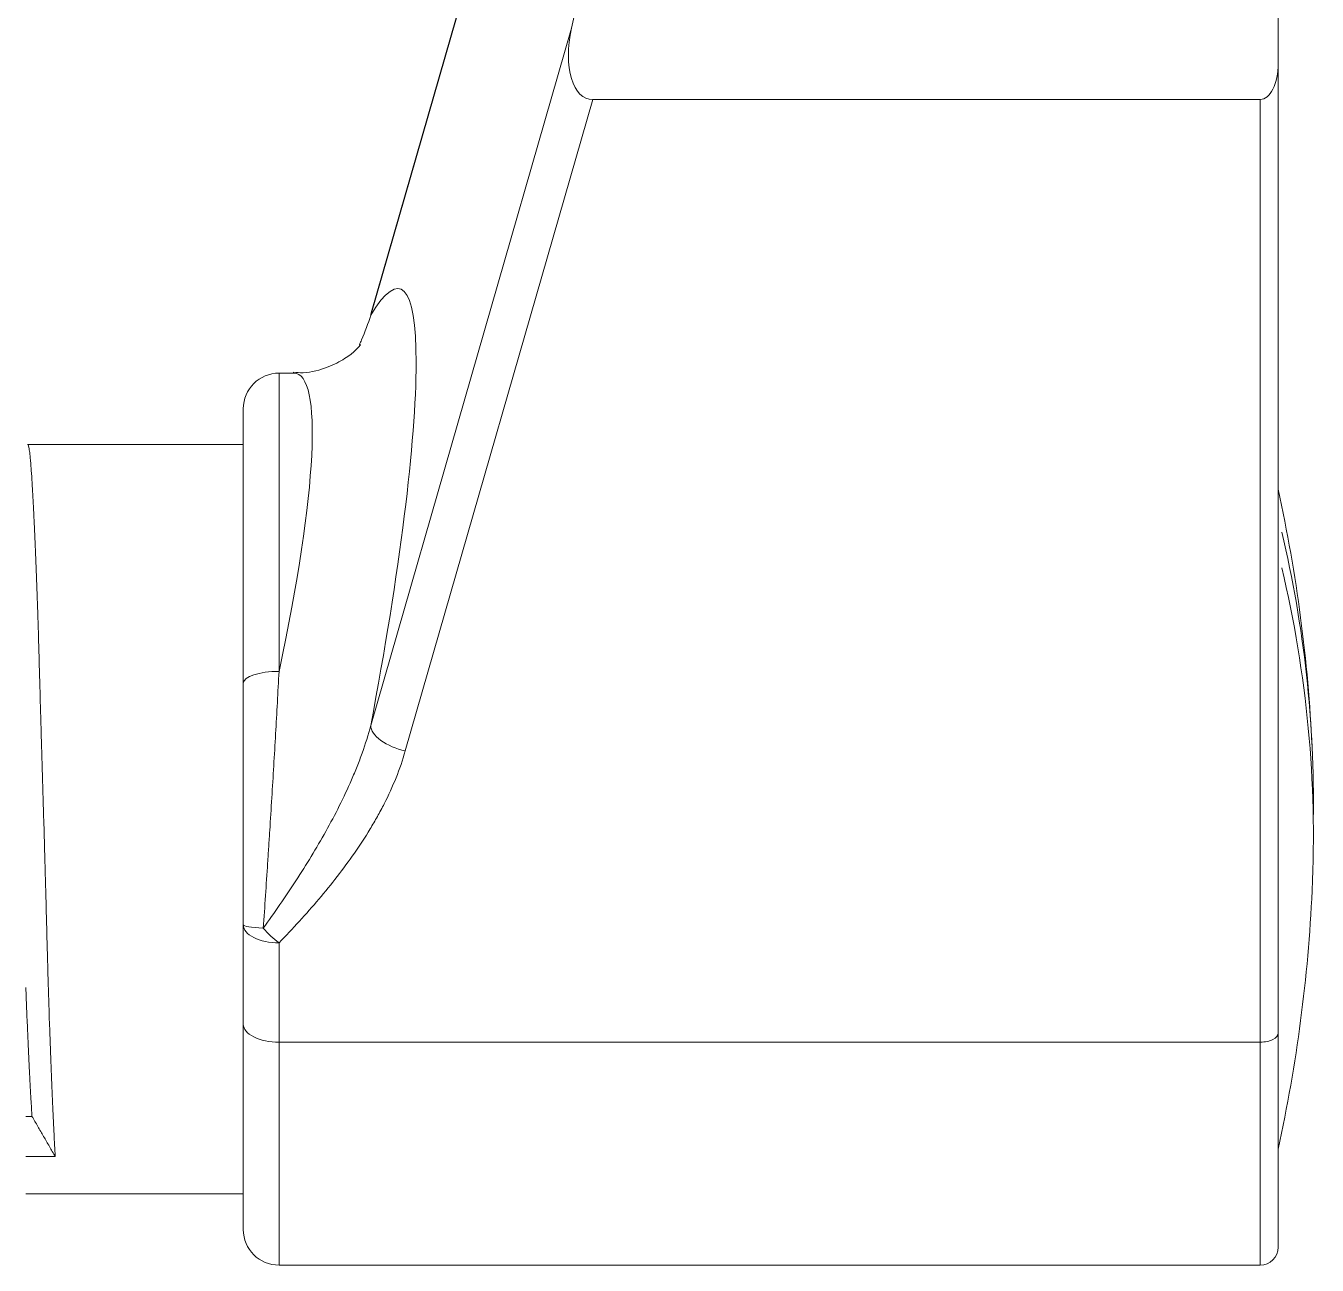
# Model space of a CAD drawing. Extents: x 10170 to 11010, y -16669 to -16075.
# Drawn here: x 10275 to 10311.18, y -16542.22 to -16507.49 of the extents above; entities that cross this region are included whole.
import ezdxf

# ---------------------------------------------------------------- set-up
doc = ezdxf.new("R2010")
doc.units = 0
doc.header["$MEASUREMENT"] = 0
doc.linetypes.add('HIDDEN2', pattern=[4.7625, 3.175, -1.5875])
doc.layers.add('1', color=4, linetype='HIDDEN2', lineweight=13)

msp = doc.modelspace()

# ---------------------------------------------------------------- linework, layer by layer
at = {"layer": '1', "color": 7, "linetype": 'Continuous', "lineweight": 18}
for p, q in [((10290.28813, -16507.55522), (10297.37078, -16474.75367)), ((10294.78623, -16480.39659), (10284.66965, -16515.5359)), ((10310.0905, -16497.37025), (10310.0905, -16508.55522)), ((10310.0905, -16508.55568), (10310.0905, -16535.72452)), ((10309.5905, -16509.55522), (10290.88689, -16509.55522)), ((10282.50517, -16517.22452), (10282.0905, -16517.22452)), ((10281.0905, -16518.22452), (10281.0905, -16525.91378)), ((10281.0905, -16519.22452), (10275.04314, -16519.22452)), ((10281.0905, -16535.47452), (10281.0905, -16532.69073)), ((10281.0905, -16535.47452), (10281.0905, -16541.22452)), ((10310.0905, -16541.72452), (10310.0905, -16535.72452)), ((10274.99509, -16538.05457), (10275.16781, -16538.05457)), ((10274.99511, -16539.18025), (10275.81905, -16539.18025)), ((10274.99514, -16540.22452), (10281.0905, -16540.22452)), ((10282.0905, -16542.22452), (10309.5905, -16542.22452))]:
    msp.add_line(p, q, dxfattribs=at)
at = {"layer": '1', "color": 1, "linetype": 'Continuous', "lineweight": 13}
for p, q in [((10294.7769, -16480.46374), (10284.66033, -16515.60305)), ((10284.66033, -16527.10305), (10290.28799, -16507.55571)), ((10290.88682, -16509.55549), (10285.63062, -16527.81256)), ((10309.5905, -16535.97452), (10309.5905, -16509.55533)), ((10282.0905, -16517.22452), (10282.0905, -16525.58242)), ((10282.0905, -16533.19073), (10282.0905, -16535.97452)), ((10282.0905, -16542.22452), (10282.0905, -16535.97452)), ((10282.0905, -16535.97452), (10309.5905, -16535.97452)), ((10309.5905, -16542.22452), (10309.5905, -16535.97452))]:
    msp.add_line(p, q, dxfattribs=at)
at = {"layer": '1', "color": 7, "linetype": 'Continuous', "lineweight": 18}
for centre, radius, start, end in [((10282.0905, -16518.22452), 1, 90, 180), ((10267.80925, -16529.72452), 43.28125, 2.648546, 12.34035), ((10267.80925, -16529.72452), 43.28125, 347.65965, 357.351454), ((10282.0905, -16541.22452), 1, 180, 270), ((10309.5905, -16541.72452), 0.5, 270, 0)]:
    msp.add_arc(centre, radius, start, end, dxfattribs=at)
for centre, major_axis, ratio, start_param, end_param in [((10291.31874, -16507.55522), (0.57026, 1.98077), 0.48514786, 1.7095722, 3.28036853), ((10309.5905, -16508.55522), (0, -1), 0.5, 0, 1.57079633), ((10285.63062, -16515.81256), (0.96097, -0.27666), 0.48514786, 3.14157365, 3.28036853), ((10267.80925, -16529.22452), (43.2697, 0), 0.8660254, 6.26984722, 6.48594969), ((10267.80925, -16530.22452), (43.2697, 0), 0.8660254, 6.24314569, 6.48594969)]:
    msp.add_ellipse(centre, major_axis=major_axis, ratio=ratio, start_param=start_param, end_param=end_param, dxfattribs=at)
at = {"layer": '1', "color": 1, "linetype": 'Continuous', "lineweight": 13}
for centre, major_axis, ratio, start_param, end_param in [((10282.06923, -16530.35305), (3.39608, 15.49473), 0.1190308, 4.94971688, 6.62162191), ((10279.15835, -16529.72452), (3.42038, 12.49029), 0.1440235, 5.08956172, 6.32186651), ((10282.0905, -16525.91378), (1, 0), 0.33136821, 1.57079633, 3.14159265), ((10285.63062, -16527.31256), (-0.96097, 0.27666), 0.48514786, 0.13877587, 1.7095722), ((10282.0905, -16532.69073), (1, 0), 0.5, 3.14159265, 4.71238898), ((10282.0905, -16532.69073), (-1, 0), 0.09894958, 0, 1.11465457), ((10282.0905, -16532.69073), (-0.71806, 0.69598), 0.38296573, 1.31349663, 1.92622371), ((10282.0905, -16535.47452), (-1, 0), 0.5, 0, 1.57079633), ((10309.5905, -16535.72452), (0.5, 0), 0.5, 4.71238898, 6.28318531)]:
    msp.add_ellipse(centre, major_axis=major_axis, ratio=ratio, start_param=start_param, end_param=end_param, dxfattribs=at)
at = {"layer": '1', "color": 7, "linetype": 'Continuous', "lineweight": 18}
for points, knots in [([(10284.66033, -16515.60305), (10284.58736, -16515.83553), (10284.50117, -16516.06413), (10284.38475, -16516.33588), (10284.36458, -16516.38183), (10284.34399, -16516.42766)], [0, 0, 0, 0, 0.8304789, 0.8304789, 1, 1, 1, 1]), ([(10284.37893, -16516.42974), (10284.379, -16516.42968), (10284.3641, -16516.44947), (10284.25849, -16516.57029), (10283.96009, -16516.81816), (10283.45513, -16517.07495), (10282.92186, -16517.22912), (10282.58222, -16517.20992), (10282.4869, -16517.1992)], [0, 0, 0, 0, 0.12809334, 0.33059021, 0.52215779, 0.71595522, 0.92249344, 1, 1, 1, 1]), ([(10275.04338, -16519.22452), (10275.04784, -16519.22445), (10275.05226, -16519.22776), (10275.06487, -16519.24693), (10275.08099, -16519.29579), (10275.09634, -16519.39173), (10275.11141, -16519.51146), (10275.11881, -16519.58322), (10275.12801, -16519.68824), (10275.12984, -16519.70998), (10275.1335, -16519.7548), (10275.13897, -16519.8241), (10275.1444, -16519.89952), (10275.15528, -16520.05844), (10275.16255, -16520.17513), (10275.17752, -16520.42973), (10275.18522, -16520.56764), (10275.20144, -16520.86486), (10275.20991, -16521.02416), (10275.22073, -16521.23707), (10275.2229, -16521.28038), (10275.22726, -16521.36797), (10275.2338, -16521.50098), (10275.24035, -16521.63877), (10275.25339, -16521.92063), (10275.27068, -16522.31319), (10275.28742, -16522.73879), (10275.30385, -16523.18104), (10275.3119, -16523.41049), (10275.32178, -16523.70799), (10275.32375, -16523.76809), (10275.32767, -16523.88904), (10275.33349, -16524.07144), (10275.3392, -16524.25672), (10275.35049, -16524.63109), (10275.3652, -16525.14036), (10275.37973, -16525.66953), (10275.39451, -16526.2087), (10275.40202, -16526.48328), (10275.41183, -16526.83292), (10275.41381, -16526.90317), (10275.41783, -16527.04432), (10275.41986, -16527.11503), (10275.42598, -16527.32728), (10275.43013, -16527.46907), (10275.4427, -16527.8953), (10275.45978, -16528.46589), (10275.47694, -16529.04098), (10275.49394, -16529.61834), (10275.50237, -16529.90815), (10275.51275, -16530.27186), (10275.51482, -16530.34468), (10275.51894, -16530.49046), (10275.52099, -16530.56344), (10275.5271, -16530.78157), (10275.53111, -16530.92625), (10275.54297, -16531.35812), (10275.55831, -16531.92814), (10275.58031, -16532.76609), (10275.59471, -16533.31328), (10275.60383, -16533.65162), (10275.60566, -16533.7191), (10275.60933, -16533.8537), (10275.61118, -16533.92089), (10275.61674, -16534.12121), (10275.62047, -16534.25306), (10275.6318, -16534.64361), (10275.63955, -16534.89733), (10275.65578, -16535.39172), (10275.67262, -16535.87307), (10275.69003, -16536.32832), (10275.70313, -16536.65977), (10275.7075, -16536.7686), (10275.71623, -16536.98279), (10275.72055, -16537.08739), (10275.7334, -16537.39384), (10275.74177, -16537.58836), (10275.75811, -16537.95833), (10275.77404, -16538.30923), (10275.78925, -16538.62217), (10275.80425, -16538.91584), (10275.81164, -16539.05304), (10275.81905, -16539.18025)], [0, 0, 0, 0, 0.01623251, 0.01623251, 0.04697524, 0.07771798, 0.07771798, 0.10846071, 0.10846071, 0.11614639, 0.11614639, 0.12383208, 0.13920344, 0.13920344, 0.16994618, 0.16994618, 0.20068891, 0.20068891, 0.23143165, 0.23143165, 0.23911733, 0.23911733, 0.24680301, 0.26217438, 0.26217438, 0.29291712, 0.32365985, 0.32365985, 0.35440258, 0.35440258, 0.36208827, 0.36208827, 0.36977395, 0.38514532, 0.38514532, 0.41588805, 0.44663079, 0.44663079, 0.47737352, 0.47737352, 0.4850592, 0.4850592, 0.49274489, 0.49274489, 0.50811625, 0.50811625, 0.53885899, 0.56960172, 0.56960172, 0.60034446, 0.60034446, 0.60803014, 0.60803014, 0.61571582, 0.61571582, 0.63108719, 0.63108719, 0.66182992, 0.69257266, 0.72331539, 0.72331539, 0.73100108, 0.73100108, 0.73868676, 0.73868676, 0.75405813, 0.75405813, 0.78480086, 0.78480086, 0.8155436, 0.84628633, 0.84628633, 0.8616577, 0.8616577, 0.87702906, 0.87702906, 0.9077718, 0.9077718, 0.93851453, 0.96925727, 0.96925727, 1, 1, 1, 1]), ([(10281.0905, -16532.69073), (10281.0905, -16532.11839), (10281.0905, -16531.40191), (10281.0905, -16530.61214), (10281.0905, -16530.39661), (10281.0905, -16530.25289), (10281.0905, -16530.18103), (10281.0905, -16529.8223), (10281.0905, -16529.53669), (10281.0905, -16528.68411), (10281.0905, -16528.12136), (10281.0905, -16527.2864), (10281.0905, -16527.0096), (10281.0905, -16526.45923), (10281.0905, -16526.18565), (10281.0905, -16525.91378)], [0, 0, 0, 0, 0.25, 0.3125, 0.34375, 0.34375, 0.375, 0.375, 0.5, 0.5, 0.75, 0.75, 0.875, 0.875, 1, 1, 1, 1]), ([(10274.9948, -16534.44112), (10274.99602, -16534.47426), (10274.99725, -16534.50728), (10275.00058, -16534.59634), (10275.00694, -16534.76364), (10275.01341, -16534.92684), (10275.02643, -16535.24784), (10275.04402, -16535.66151), (10275.06157, -16536.04684), (10275.07895, -16536.41789), (10275.08756, -16536.59626), (10275.09817, -16536.81003), (10275.10029, -16536.85229), (10275.10449, -16536.93555), (10275.11074, -16537.05866), (10275.11688, -16537.17645), (10275.12902, -16537.40502), (10275.14481, -16537.69109), (10275.16014, -16537.93977), (10275.16781, -16538.05457)], [0, 0, 0, 0, 0.02117169, 0.02117169, 0.05742459, 0.12993039, 0.12993039, 0.27494199, 0.41995359, 0.41995359, 0.5649652, 0.5649652, 0.6012181, 0.6012181, 0.637471, 0.7099768, 0.7099768, 0.8549884, 1, 1, 1, 1])]:
    msp.add_open_spline(points, degree=3, knots=knots, dxfattribs=at)
at = {"layer": '1', "color": 1, "linetype": 'Continuous', "lineweight": 13}
for points, knots in [([(10282.0905, -16525.58242), (10282.07545, -16525.87137), (10282.0599, -16526.16209), (10282.02786, -16526.74686), (10282.01138, -16527.04091), (10281.9606, -16527.92788), (10281.92499, -16528.52558), (10281.86919, -16529.43126), (10281.8502, -16529.73468), (10281.82598, -16530.11584), (10281.82112, -16530.19219), (10281.81134, -16530.34495), (10281.79664, -16530.574), (10281.762, -16531.10793), (10281.73181, -16531.56469), (10281.69117, -16532.17293), (10281.67064, -16532.47685), (10281.65001, -16532.77956)], [0, 0, 0, 0, 0.125, 0.125, 0.25, 0.25, 0.5, 0.5, 0.625, 0.625, 0.65625, 0.65625, 0.6875, 0.75, 0.875, 0.875, 1, 1, 1, 1]), ([(10281.65001, -16532.77956), (10281.80717, -16532.56165), (10281.96229, -16532.34201), (10282.2674, -16531.89891), (10282.41741, -16531.67546), (10282.7111, -16531.22432), (10282.85479, -16530.99664), (10283.13442, -16530.53654), (10283.27036, -16530.30412), (10283.53275, -16529.83389), (10283.6592, -16529.59609), (10283.90043, -16529.11422), (10284.01522, -16528.87016), (10284.17655, -16528.4985), (10284.22841, -16528.37392), (10284.32776, -16528.12355), (10284.37527, -16527.99772), (10284.51065, -16527.61813), (10284.5914, -16527.36227), (10284.66033, -16527.10305)], [0, 0, 0, 0, 0.125, 0.125, 0.25, 0.25, 0.375, 0.375, 0.5, 0.5, 0.625, 0.625, 0.75, 0.75, 0.8125, 0.8125, 0.875, 0.875, 1, 1, 1, 1]), ([(10285.63062, -16527.81256), (10285.55731, -16528.06721), (10285.46986, -16528.3176), (10285.27087, -16528.81109), (10285.15931, -16529.0542), (10285.0067, -16529.35411), (10284.97555, -16529.41383), (10284.91216, -16529.53256), (10284.81537, -16529.70969), (10284.71372, -16529.88406), (10284.50448, -16530.22943), (10284.35708, -16530.45517), (10284.04883, -16530.89902), (10283.88798, -16531.11713), (10283.55483, -16531.54682), (10283.38253, -16531.75842), (10282.85106, -16532.38492), (10282.47738, -16532.79157), (10282.0905, -16533.19073)], [0, 0, 0, 0, 0.125, 0.125, 0.25, 0.25, 0.28125, 0.28125, 0.3125, 0.375, 0.375, 0.5, 0.5, 0.625, 0.625, 0.75, 0.75, 1, 1, 1, 1])]:
    msp.add_open_spline(points, degree=3, knots=knots, dxfattribs=at)
at = {"layer": '1', "color": 7, "linetype": 'Continuous', "lineweight": 18}
msp.add_open_spline([(10275.81905, -16539.18025), (10275.16781, -16538.05457)], degree=1, dxfattribs=at)

doc.saveas('drawing.dxf')
